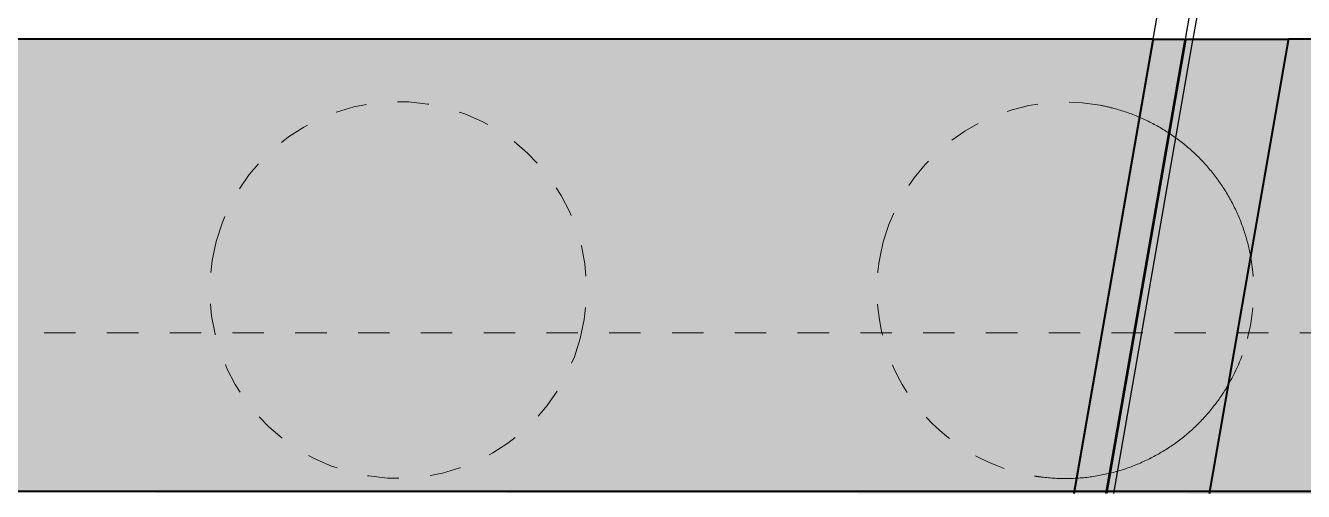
# Model space of a CAD drawing. Header units: metres. Extents: x -1160 to -900, y 3 to 561.
# Drawn here: x -1133.683 to -1129.612, y 544.613 to 546.097 of the extents above; entities that cross this region are included whole.
import ezdxf

# ---------------------------------------------------------------- set-up
doc = ezdxf.new("R2010")
doc.units = ezdxf.units.M
doc.linetypes.add('JacobsDash', pattern=[0.0045, 0.003, -0.0015])
doc.linetypes.add('JacobsGridLine', pattern=[0.0145, 0.01, -0.001, 0.0025, -0.001])
for name, color, linetype, lineweight in [('A-DETL', 7, 'Continuous', 13), ('A-DETL-GENF', 7, 'Continuous', 9), ('A-ROOF', 7, 'Continuous', 40), ('S-BEAM', 7, 'Continuous', 40), ('S-FNDN-HDLN', 7, 'JacobsDash', 15), ('S-GRID', 7, 'Continuous', 9)]:
    doc.layers.add(name, color=color, linetype=linetype, lineweight=lineweight)

# ---------------------------------------------------------------- blocks, each defined once
blk = doc.blocks.new('T2DPAA-T2D-C3S-RW-M2D-100010_dwg-40802999-DRG-2873033 - CONSTRUCTION SEQUENCE STAGE A6')
at = {"color": 252, "lineweight": 25, "true_color": 0x979797}
for p, q in [((52.1169, -598.6929), (53.577, -598.5652)), ((52.1428, -598.7911), (53.603, -598.6633)), ((52.1493, -598.8156), (53.6096, -598.6878))]:
    blk.add_line(p, q, dxfattribs=at)
at = {"color": 254, "lineweight": 25, "true_color": 0xd0d0d0}
for p, q in [((53.603, -598.6633), (53.6063, -598.663)), ((53.6096, -598.6878), (53.6128, -598.6875))]:
    blk.add_line(p, q, dxfattribs=at)
at = {"color": 254, "lineweight": 25, "true_color": 0xd0d0d0, "flags": 128}
for points in [[(53.577, -598.5652), (53.5803, -598.5649), (53.7842, -598.5471), (54.0537, -598.4992)], [(54.0799, -598.5957), (53.7929, -598.6467), (53.6063, -598.663)], [(54.0863, -598.6198), (53.7951, -598.6716), (53.6128, -598.6875)]]:
    blk.add_lwpolyline(points, dxfattribs=at)
blk = doc.blocks.new('T2DPAA-T2D-PWC-RW-M2D-100010_RoadDesign_rvt-1-DRG-2873033 - CONSTRUCTION SEQUENCE STAGE A6')
at = {"color": 7, "lineweight": 18, "true_color": 0xededed, "rotation": 75.11694444444437}
blk.add_blockref('T2DPAA-T2D-C3S-RW-M2D-100010_dwg-40802999-DRG-2873033 - CONSTRUCTION SEQUENCE STAGE A6', (-1722.337, 648.0105), dxfattribs=at)
blk = doc.blocks.new('Kerb_North - Kerb_North-5241467-DRG-2873033 - CONSTRUCTION SEQUENCE STAGE A6')
at = {"layer": 'A-ROOF', "color": 251, "true_color": 0x595959}
for p, q in [((237.4709, 1232.4306), (236.0108, 1232.3029)), ((236.0109, 1232.3027), (237.471, 1232.4304)), ((237.4975, 1232.3304), (236.0373, 1232.2027)), ((236.1212, 1231.8859), (237.5817, 1232.0137)), ((236.1212, 1231.8859), (237.5817, 1232.0136))]:
    blk.add_line(p, q, dxfattribs=at)
at = {"layer": 'A-ROOF'}
for p, q in [((237.4742, 1232.4309), (237.4709, 1232.4306)), ((237.471, 1232.4304), (237.4743, 1232.4307)), ((237.4742, 1232.4309), (237.4743, 1232.4307)), ((237.4743, 1232.4307), (237.4742, 1232.4309)), ((237.4782, 1232.416), (237.4971, 1232.3449)), ((237.5008, 1232.3307), (237.4975, 1232.3304)), ((237.5008, 1232.3307), (237.5066, 1232.3089)), ((237.5108, 1232.293), (237.5808, 1232.0299)), ((237.5817, 1232.0137), (237.585, 1232.014)), ((237.5817, 1232.0136), (237.585, 1232.0139)), ((237.585, 1232.014), (237.5849, 1232.0143)), ((237.585, 1232.0139), (237.585, 1232.014))]:
    blk.add_line(p, q, dxfattribs=at)
at = {"layer": 'A-ROOF', "flags": 128}
for points in [[(237.4743, 1232.4307), (237.4744, 1232.4301), (237.4748, 1232.4285), (237.4755, 1232.4262), (237.4763, 1232.4232), (237.4772, 1232.4197), (237.4782, 1232.416)], [(237.4971, 1232.3449), (237.4979, 1232.3417), (237.4987, 1232.3387), (237.4994, 1232.336), (237.5, 1232.3337), (237.5005, 1232.3319), (237.5008, 1232.3307)], [(237.5066, 1232.3088), (237.5069, 1232.3078), (237.5074, 1232.3059), (237.5081, 1232.3033), (237.509, 1232.3002), (237.5099, 1232.2967), (237.5108, 1232.293)], [(237.5808, 1232.0299), (237.5817, 1232.0264), (237.5826, 1232.023), (237.5834, 1232.02), (237.5841, 1232.0175), (237.5846, 1232.0155), (237.5849, 1232.0143), (237.585, 1232.0139)]]:
    blk.add_lwpolyline(points, dxfattribs=at)
blk = doc.blocks.new('01_SFO_FRP_Pile_CastInPlace_CS_BR08 - CAST-IN-PLACE PILE - 1200-8661394-DRG-2873033 - CONSTRUCTION SEQUENCE STAGE A6')
at = {"layer": 'S-FNDN-HDLN'}
for start, end in [(90, 270), (270, 90)]:
    blk.add_arc((0, 0), 0.6, start, end, dxfattribs=at)

msp = doc.modelspace()

# ---------------------------------------------------------------- hatches: boundary and pattern name
at = {"layer": 'A-DETL-GENF'}
h = msp.add_hatch(dxfattribs=at)
h.set_pattern_fill('FP_1', color=256, style=0, pattern_type=2)
h.set_pattern_definition([(0, (-1373.445, -694.024), (0.635, 0.635), [0.635, -0.635])])
h.paths.add_polyline_path([(-1119.2555, 546.0535), (-1105.0401, 546.0535), (-1105.0471, 549.0535), (-1135.8217, 549.0535), (-1135.8217, 546.0536), (-1119.2555, 546.0536)])
at = {"layer": 'A-DETL-GENF', "true_color": 0x808080, "transparency": 33554611}
h = msp.add_hatch(color=8, dxfattribs=at)
h.paths.add_polyline_path([(-1136.336, 507.7309), (-1136.084, 509.1777), (-1136.6476, 509.1763), (-1136.8994, 507.7309)])
h.paths.add_polyline_path([(-1129.9116, 544.606), (-1129.66, 546.0504), (-1130.2233, 546.0504), (-1130.4749, 544.6066), (-1130.1275, 544.6062)])
at = {"layer": 'S-BEAM', "true_color": 0xc0c0c0}
msp.add_hatch(color=9, dxfattribs=at).paths.add_polyline_path([(-1135.8224, 544.6136), (-1130.4736, 544.6136), (-1130.2233, 546.0504), (-1129.66, 546.0504), (-1129.9103, 544.6136), (-1122.6238, 544.6136), (-1122.6238, 546.0536), (-1135.8224, 546.0536)])
at = {"layer": 'S-BEAM', "lineweight": 5, "true_color": 0xc0c0c0}
h = msp.add_hatch(color=9, dxfattribs=at)
h.paths.add_polyline_path([(-1135.78, 544.4231), (-1135.7472, 544.6116), (-1130.4749, 544.6066), (-1130.4736, 544.6136), (-1135.8224, 544.6116), (-1135.8224, 544.4233)])
h.paths.add_polyline_path([(-1122.6238, 544.5991), (-1122.6248, 544.6136), (-1129.9106, 544.6116), (-1129.9116, 544.606), (-1122.6238, 544.5991)])

# ---------------------------------------------------------------- linework, layer by layer
at = {"layer": 'A-DETL', "lineweight": 15}
msp.add_line((-1135.8217, 546.0535), (-1105.0401, 546.0535), dxfattribs=at)
at = {"layer": 'S-BEAM'}
for p, q in [((-1130.091, 546.0536), (-1135.8224, 546.0536)), ((-1122.6238, 546.0536), (-1129.6594, 546.0536)), ((-1135.8224, 544.6136), (-1130.4736, 544.6136)), ((-1129.9103, 544.6136), (-1122.6238, 544.6136))]:
    msp.add_line(p, q, dxfattribs=at)
at = {"layer": 'S-BEAM', "color": 251, "true_color": 0x595959}
msp.add_line((-1130.4736, 544.6136), (-1129.9103, 544.6136), dxfattribs=at)
at = {"layer": 'S-FNDN-HDLN'}
for start, end in [(79.3308, 165.1169), (165.1169, 260.9004), (345.1169, 10.1907), (330.1819, 345.1169)]:
    msp.add_arc((-1130.3705, 545.2536), 0.6, start, end, dxfattribs=at)
at = {"layer": 'S-FNDN-HDLN', "color": 251, "true_color": 0x595959}
for start, end in [(75.1169, 79.3308), (66.9351, 75.1169), (58.7533, 66.9351), (50.5715, 58.7533), (42.3897, 50.5715), (34.2079, 42.3897), (26.026, 34.2079), (17.8442, 26.026), (10.1907, 17.8442), (328.7533, 330.1819), (320.5715, 328.7533), (312.3897, 320.5715), (304.2079, 312.3897), (296.026, 304.2079), (287.8442, 296.026), (279.6624, 287.8442), (260.9004, 263.2988), (263.2988, 271.4806), (271.4806, 279.6624)]:
    msp.add_arc((-1130.3705, 545.2536), 0.6, start, end, dxfattribs=at)
at = {"layer": 'S-GRID', "linetype": 'JacobsGridLine', "lineweight": 18}
msp.add_line((-1138.4233, 545.1185), (-1104.1925, 545.1185), dxfattribs=at)

# ---------------------------------------------------------------- block references
at = {"lineweight": 5}
msp.add_blockref('T2DPAA-T2D-PWC-RW-M2D-100010_RoadDesign_rvt-1-DRG-2873033 - CONSTRUCTION SEQUENCE STAGE A6', (0, 0), dxfattribs=at)
at = {"layer": 'A-ROOF', "color": 251, "true_color": 0x595959, "rotation": 75.11694444444437}
msp.add_blockref('Kerb_North - Kerb_North-5241467-DRG-2873033 - CONSTRUCTION SEQUENCE STAGE A6', (0, 0), dxfattribs=at)
at = {"layer": 'S-FNDN-HDLN', "rotation": 75.11694444444356}
msp.add_blockref('01_SFO_FRP_Pile_CastInPlace_CS_BR08 - CAST-IN-PLACE PILE - 1200-8661394-DRG-2873033 - CONSTRUCTION SEQUENCE STAGE A6', (-1132.4955, 545.2546), dxfattribs=at)

doc.saveas('drawing.dxf')
